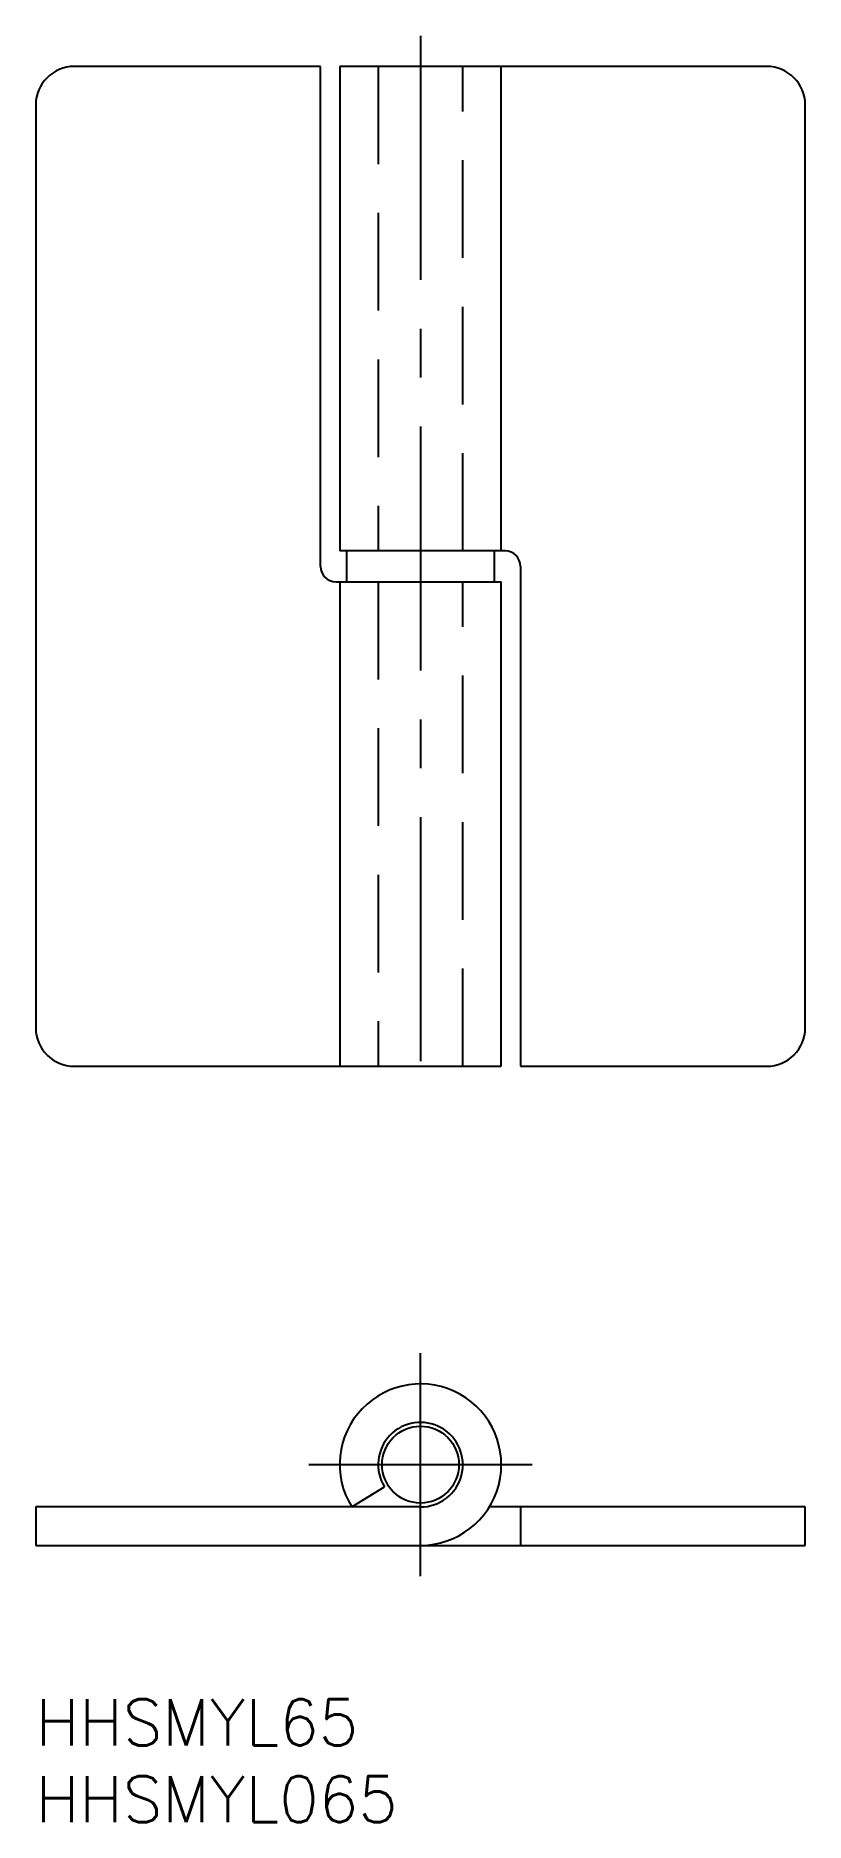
# Model space of a CAD drawing. Extents: x 0 to 50, y -8 to 108.
import ezdxf

# ---------------------------------------------------------------- set-up
doc = ezdxf.new("R2010")
doc.units = 0
doc.header["$LTSCALE"] = 0.5
doc.linetypes.add('CENTER', pattern=[50.8, 31.75, -6.35, 6.35, -6.35])
doc.linetypes.add('DASHED', pattern=[19.05, 12.7, -6.35])
for name, color, linetype in [('MSM_CENTER', 1, 'CENTER'), ('MSM_CONTINUOUS', 7, 'CONTINUOUS'), ('MSM_DASHED', 4, 'DASHED'), ('MSM_PART_NUMBER', 7, 'CONTINUOUS')]:
    doc.layers.add(name, color=color, linetype=linetype)
doc.styles.get("Standard").update_dxf_attribs({"font": 'txt.shx', "height": 3, "bigfont": 'bigfont.shx'})

# ---------------------------------------------------------------- blocks, each defined once
blk = doc.blocks.new('*U3')
at = {"layer": 'MSM_PART_NUMBER'}
blk.add_text('HHSMYL65', height=3, dxfattribs=at).set_placement((0, -3))
blk = doc.blocks.new('*U4')
at = {"layer": 'MSM_PART_NUMBER'}
blk.add_text('HHSMYL065', height=3, dxfattribs=at).set_placement((0, -8))

msp = doc.modelspace()

# ---------------------------------------------------------------- linework, layer by layer
at = {"layer": 'MSM_CENTER'}
for p, q in [((25, 108.15), (25, 39.15)), ((25, 8), (25, 22.5)), ((17.75, 15.25), (32.25, 15.25))]:
    msp.add_line(p, q, dxfattribs=at)
at = {"layer": 'MSM_CONTINUOUS'}
for p, q in [((18.5, 106.15), (2.5, 106.15)), ((18.5, 73.65), (18.5, 106.15)), ((19.75, 106.15), (19.75, 74.65)), ((47.5, 106.15), (19.75, 106.15)), ((30.25, 74.65), (30.25, 106.15)), ((0, 103.65), (0, 43.65)), ((50, 43.65), (50, 103.65)), ((30.5, 74.65), (19.75, 74.65)), ((20.2, 74.65), (20.2, 72.65)), ((29.8, 72.65), (29.8, 74.65)), ((31.5, 73.65), (31.5, 41.15)), ((19.5, 72.65), (30.25, 72.65)), ((19.75, 72.65), (19.75, 41.15)), ((30.25, 41.15), (30.25, 72.65)), ((2.5, 41.15), (30.25, 41.15)), ((31.5, 41.15), (47.5, 41.15)), ((20.53, 12.5), (22.66, 13.81)), ((25, 12.5), (0, 12.5)), ((0, 12.5), (0, 10)), ((50, 12.5), (29.47, 12.5)), ((31.5, 12.5), (31.5, 10)), ((50, 10), (50, 12.5)), ((0, 10), (50, 10))]:
    msp.add_line(p, q, dxfattribs=at)
msp.add_circle((25, 15.25), 2.5, dxfattribs=at)
for centre, radius, start, end in [((2.5, 103.65), 2.5, 90, 180), ((47.5, 103.65), 2.5, 0, 90), ((30.5, 73.65), 1, 0, 90), ((19.5, 73.65), 1, 180, 270), ((2.5, 43.65), 2.5, 180, 270), ((47.5, 43.65), 2.5, 270, 0), ((25, 15.25), 5.25, 270, 211.5881), ((25, 15.25), 2.75, 270, 211.5881)]:
    msp.add_arc(centre, radius, start, end, dxfattribs=at)
at = {"layer": 'MSM_DASHED'}
for p, q in [((22.25, 106.15), (22.25, 74.65)), ((27.75, 74.65), (27.75, 106.15)), ((22.25, 72.65), (22.25, 41.15)), ((27.75, 41.15), (27.75, 72.65))]:
    msp.add_line(p, q, dxfattribs=at)

# ---------------------------------------------------------------- block references
at = {"layer": 'MSM_CONTINUOUS'}
for name in ['*U3', '*U4']:
    msp.add_blockref(name, (0, 0), dxfattribs=at)

doc.saveas('drawing.dxf')
